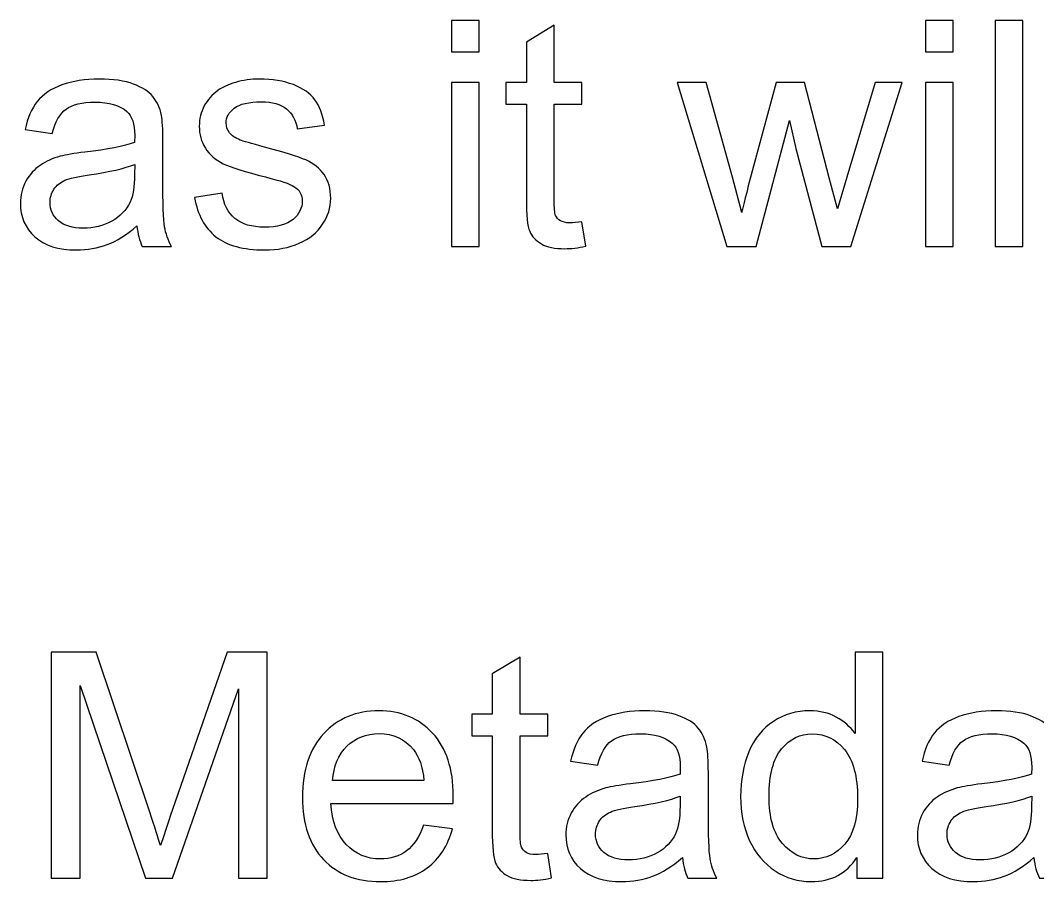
# Model space of a CAD drawing. Header units: centimetres. Extents: x -30.6 to 14.2, y -21.2 to 7.4.
# Drawn here: x -24.631 to -23.439, y -0.576 to 0.434 of the extents above; entities that cross this region are included whole.
import ezdxf

# ---------------------------------------------------------------- set-up
doc = ezdxf.new("R2010")
doc.units = ezdxf.units.CM
doc.header["$MEASUREMENT"] = 0
doc.layers.add('Layer 1', color=7, linetype='Continuous')

msp = doc.modelspace()

# ---------------------------------------------------------------- linework, layer by layer
at = {"layer": 'Layer 1'}
for points, knots in [([(-24.12593, 0.39735), (-24.12593, 0.39735), (-24.12593, 0.43439), (-24.12593, 0.43439), (-24.12593, 0.43439), (-24.12593, 0.43439), (-24.09334, 0.43439), (-24.09334, 0.43439), (-24.09334, 0.43439), (-24.09334, 0.43439), (-24.09334, 0.39735), (-24.09334, 0.39735), (-24.09334, 0.39735), (-24.09334, 0.39735), (-24.12593, 0.39735), (-24.12593, 0.39735)], [0, 0, 0, 0, 0.2, 0.2, 0.2, 0.2, 0.4, 0.4, 0.4, 0.4, 0.6, 0.6, 0.6, 0.6, 1, 1, 1, 1]), ([(-23.5703, 0.39735), (-23.5703, 0.39735), (-23.5703, 0.43439), (-23.5703, 0.43439), (-23.5703, 0.43439), (-23.5703, 0.43439), (-23.53771, 0.43439), (-23.53771, 0.43439), (-23.53771, 0.43439), (-23.53771, 0.43439), (-23.53771, 0.39735), (-23.53771, 0.39735), (-23.53771, 0.39735), (-23.53771, 0.39735), (-23.5703, 0.39735), (-23.5703, 0.39735)], [0, 0, 0, 0, 0.2, 0.2, 0.2, 0.2, 0.4, 0.4, 0.4, 0.4, 0.6, 0.6, 0.6, 0.6, 1, 1, 1, 1]), ([(-23.48875, 0.16917), (-23.48875, 0.16917), (-23.48875, 0.43439), (-23.48875, 0.43439), (-23.48875, 0.43439), (-23.48875, 0.43439), (-23.45616, 0.43439), (-23.45616, 0.43439), (-23.45616, 0.43439), (-23.45616, 0.43439), (-23.45616, 0.16917), (-23.45616, 0.16917), (-23.45616, 0.16917), (-23.45616, 0.16917), (-23.48875, 0.16917), (-23.48875, 0.16917)], [0, 0, 0, 0, 0.2, 0.2, 0.2, 0.2, 0.4, 0.4, 0.4, 0.4, 0.6, 0.6, 0.6, 0.6, 1, 1, 1, 1]), ([(-23.97289, 0.19825), (-23.97289, 0.19825), (-23.96845, 0.16948), (-23.96845, 0.16948), (-23.96845, 0.16948), (-23.97758, 0.16756), (-23.9858, 0.16658), (-23.99296, 0.16658), (-23.99296, 0.16658), (-24.00475, 0.16658), (-24.01389, 0.16843), (-24.02043, 0.1722), (-24.02043, 0.1722), (-24.02691, 0.17596), (-24.03148, 0.18084), (-24.03413, 0.18695), (-24.03413, 0.18695), (-24.03679, 0.19306), (-24.03809, 0.2059), (-24.03809, 0.22547), (-24.03809, 0.22547), (-24.03809, 0.22547), (-24.03809, 0.33623), (-24.03809, 0.33623), (-24.03809, 0.33623), (-24.03809, 0.33623), (-24.06216, 0.33623), (-24.06216, 0.33623), (-24.06216, 0.33623), (-24.06216, 0.33623), (-24.06216, 0.36142), (-24.06216, 0.36142), (-24.06216, 0.36142), (-24.06216, 0.36142), (-24.03809, 0.36142), (-24.03809, 0.36142), (-24.03809, 0.36142), (-24.03809, 0.36142), (-24.03809, 0.40896), (-24.03809, 0.40896), (-24.03809, 0.40896), (-24.03809, 0.40896), (-24.00549, 0.42853), (-24.00549, 0.42853), (-24.00549, 0.42853), (-24.00549, 0.42853), (-24.00549, 0.36142), (-24.00549, 0.36142), (-24.00549, 0.36142), (-24.00549, 0.36142), (-23.97289, 0.36142), (-23.97289, 0.36142), (-23.97289, 0.36142), (-23.97289, 0.36142), (-23.97289, 0.33623), (-23.97289, 0.33623), (-23.97289, 0.33623), (-23.97289, 0.33623), (-24.00549, 0.33623), (-24.00549, 0.33623), (-24.00549, 0.33623), (-24.00549, 0.33623), (-24.00549, 0.22362), (-24.00549, 0.22362), (-24.00549, 0.22362), (-24.00549, 0.2143), (-24.00493, 0.20831), (-24.00376, 0.20566), (-24.00376, 0.20566), (-24.00265, 0.203), (-24.0008, 0.2009), (-23.9982, 0.1993), (-23.9982, 0.1993), (-23.99561, 0.19775), (-23.99191, 0.19695), (-23.98709, 0.19695), (-23.98709, 0.19695), (-23.98351, 0.19695), (-23.97876, 0.19738), (-23.97289, 0.19825)], [0, 0, 0, 0, 0.047619, 0.047619, 0.047619, 0.047619, 0.0952381, 0.0952381, 0.0952381, 0.0952381, 0.1428571, 0.1428571, 0.1428571, 0.1428571, 0.1904762, 0.1904762, 0.1904762, 0.1904762, 0.2380952, 0.2380952, 0.2380952, 0.2380952, 0.2857143, 0.2857143, 0.2857143, 0.2857143, 0.3333333, 0.3333333, 0.3333333, 0.3333333, 0.3809524, 0.3809524, 0.3809524, 0.3809524, 0.4285714, 0.4285714, 0.4285714, 0.4285714, 0.4761905, 0.4761905, 0.4761905, 0.4761905, 0.5238095, 0.5238095, 0.5238095, 0.5238095, 0.5714286, 0.5714286, 0.5714286, 0.5714286, 0.6190476, 0.6190476, 0.6190476, 0.6190476, 0.6666667, 0.6666667, 0.6666667, 0.6666667, 0.7142857, 0.7142857, 0.7142857, 0.7142857, 0.7619048, 0.7619048, 0.7619048, 0.7619048, 0.8095238, 0.8095238, 0.8095238, 0.8095238, 0.8571429, 0.8571429, 0.8571429, 0.8571429, 0.9047619, 0.9047619, 0.9047619, 0.9047619, 1, 1, 1, 1]), ([(-24.49451, 0.19325), (-24.50661, 0.18294), (-24.51828, 0.17571), (-24.52945, 0.17145), (-24.52945, 0.17145), (-24.54063, 0.16719), (-24.5526, 0.1651), (-24.56545, 0.1651), (-24.56545, 0.1651), (-24.58656, 0.1651), (-24.6028, 0.17022), (-24.61416, 0.18053), (-24.61416, 0.18053), (-24.62552, 0.19078), (-24.63119, 0.20393), (-24.63119, 0.21992), (-24.63119, 0.21992), (-24.63119, 0.2293), (-24.62903, 0.23788), (-24.62477, 0.24566), (-24.62477, 0.24566), (-24.62045, 0.25344), (-24.61483, 0.25961), (-24.60792, 0.26431), (-24.60792, 0.26431), (-24.60094, 0.269), (-24.59317, 0.27258), (-24.58446, 0.27499), (-24.58446, 0.27499), (-24.57804, 0.27665), (-24.56835, 0.27826), (-24.55544, 0.27986), (-24.55544, 0.27986), (-24.52914, 0.28295), (-24.5097, 0.28672), (-24.49729, 0.29104), (-24.49729, 0.29104), (-24.49716, 0.29548), (-24.4971, 0.29832), (-24.4971, 0.2995), (-24.4971, 0.2995), (-24.4971, 0.31271), (-24.50019, 0.32203), (-24.50636, 0.32746), (-24.50636, 0.32746), (-24.5147, 0.33481), (-24.52711, 0.33845), (-24.54353, 0.33845), (-24.54353, 0.33845), (-24.5589, 0.33845), (-24.57026, 0.33574), (-24.57755, 0.33036), (-24.57755, 0.33036), (-24.58489, 0.32499), (-24.59026, 0.31549), (-24.59378, 0.30178), (-24.59378, 0.30178), (-24.59378, 0.30178), (-24.62564, 0.30623), (-24.62564, 0.30623), (-24.62564, 0.30623), (-24.62274, 0.31987), (-24.61798, 0.33092), (-24.61132, 0.33932), (-24.61132, 0.33932), (-24.60465, 0.34771), (-24.59502, 0.35413), (-24.58242, 0.3587), (-24.58242, 0.3587), (-24.56989, 0.36321), (-24.55526, 0.36549), (-24.53871, 0.36549), (-24.53871, 0.36549), (-24.52229, 0.36549), (-24.50889, 0.36358), (-24.49858, 0.35969), (-24.49858, 0.35969), (-24.48834, 0.3558), (-24.48074, 0.35098), (-24.47593, 0.34512), (-24.47593, 0.34512), (-24.47111, 0.33925), (-24.46772, 0.33185), (-24.46574, 0.32289), (-24.46574, 0.32289), (-24.46469, 0.31734), (-24.46414, 0.30734), (-24.46414, 0.29295), (-24.46414, 0.29295), (-24.46414, 0.29295), (-24.46414, 0.24974), (-24.46414, 0.24974), (-24.46414, 0.24974), (-24.46414, 0.21955), (-24.46346, 0.20047), (-24.4621, 0.19238), (-24.4621, 0.19238), (-24.4608, 0.1843), (-24.45809, 0.17658), (-24.45413, 0.16917), (-24.45413, 0.16917), (-24.45413, 0.16917), (-24.48821, 0.16917), (-24.48821, 0.16917), (-24.48821, 0.16917), (-24.49148, 0.17602), (-24.49358, 0.18405), (-24.49451, 0.19325)], [0, 0, 0, 0, 0.0357143, 0.0357143, 0.0357143, 0.0357143, 0.0714286, 0.0714286, 0.0714286, 0.0714286, 0.1071429, 0.1071429, 0.1071429, 0.1071429, 0.1428571, 0.1428571, 0.1428571, 0.1428571, 0.1785714, 0.1785714, 0.1785714, 0.1785714, 0.2142857, 0.2142857, 0.2142857, 0.2142857, 0.25, 0.25, 0.25, 0.25, 0.2857143, 0.2857143, 0.2857143, 0.2857143, 0.3214286, 0.3214286, 0.3214286, 0.3214286, 0.3571429, 0.3571429, 0.3571429, 0.3571429, 0.3928571, 0.3928571, 0.3928571, 0.3928571, 0.4285714, 0.4285714, 0.4285714, 0.4285714, 0.4642857, 0.4642857, 0.4642857, 0.4642857, 0.5, 0.5, 0.5, 0.5, 0.5357143, 0.5357143, 0.5357143, 0.5357143, 0.5714286, 0.5714286, 0.5714286, 0.5714286, 0.6071429, 0.6071429, 0.6071429, 0.6071429, 0.6428571, 0.6428571, 0.6428571, 0.6428571, 0.6785714, 0.6785714, 0.6785714, 0.6785714, 0.7142857, 0.7142857, 0.7142857, 0.7142857, 0.75, 0.75, 0.75, 0.75, 0.7857143, 0.7857143, 0.7857143, 0.7857143, 0.8214286, 0.8214286, 0.8214286, 0.8214286, 0.8571429, 0.8571429, 0.8571429, 0.8571429, 0.8928571, 0.8928571, 0.8928571, 0.8928571, 0.9285714, 0.9285714, 0.9285714, 0.9285714, 1, 1, 1, 1]), ([(-24.42703, 0.22659), (-24.42703, 0.22659), (-24.3948, 0.23177), (-24.3948, 0.23177), (-24.3948, 0.23177), (-24.39301, 0.21887), (-24.38795, 0.20899), (-24.37967, 0.20208), (-24.37967, 0.20208), (-24.3714, 0.19522), (-24.3598, 0.19177), (-24.34498, 0.19177), (-24.34498, 0.19177), (-24.32998, 0.19177), (-24.31886, 0.19479), (-24.31158, 0.2009), (-24.31158, 0.2009), (-24.30436, 0.20695), (-24.30071, 0.21411), (-24.30071, 0.22233), (-24.30071, 0.22233), (-24.30071, 0.22967), (-24.30399, 0.23548), (-24.31047, 0.23967), (-24.31047, 0.23967), (-24.31504, 0.24257), (-24.32615, 0.24622), (-24.34381, 0.25072), (-24.34381, 0.25072), (-24.36764, 0.25671), (-24.38412, 0.2619), (-24.39338, 0.26628), (-24.39338, 0.26628), (-24.40258, 0.27073), (-24.40956, 0.27678), (-24.41431, 0.28456), (-24.41431, 0.28456), (-24.41906, 0.29227), (-24.42147, 0.30085), (-24.42147, 0.31024), (-24.42147, 0.31024), (-24.42147, 0.31882), (-24.4195, 0.32672), (-24.41561, 0.33401), (-24.41561, 0.33401), (-24.41165, 0.34129), (-24.40635, 0.34734), (-24.39962, 0.35216), (-24.39962, 0.35216), (-24.39455, 0.35586), (-24.38764, 0.35901), (-24.37893, 0.3616), (-24.37893, 0.3616), (-24.37017, 0.3642), (-24.36085, 0.36549), (-24.35084, 0.36549), (-24.35084, 0.36549), (-24.33578, 0.36549), (-24.32257, 0.36333), (-24.31121, 0.35895), (-24.31121, 0.35895), (-24.29979, 0.35463), (-24.29139, 0.3487), (-24.28596, 0.34129), (-24.28596, 0.34129), (-24.28059, 0.33382), (-24.27682, 0.32388), (-24.27478, 0.31141), (-24.27478, 0.31141), (-24.27478, 0.31141), (-24.30664, 0.30697), (-24.30664, 0.30697), (-24.30664, 0.30697), (-24.30806, 0.31697), (-24.31226, 0.32481), (-24.31917, 0.33043), (-24.31917, 0.33043), (-24.32609, 0.33604), (-24.33584, 0.33882), (-24.3485, 0.33882), (-24.3485, 0.33882), (-24.36338, 0.33882), (-24.37406, 0.33635), (-24.38042, 0.33141), (-24.38042, 0.33141), (-24.38677, 0.32648), (-24.38998, 0.32067), (-24.38998, 0.31407), (-24.38998, 0.31407), (-24.38998, 0.30987), (-24.38869, 0.30604), (-24.38603, 0.30264), (-24.38603, 0.30264), (-24.38338, 0.29919), (-24.37924, 0.29629), (-24.37356, 0.294), (-24.37356, 0.294), (-24.37029, 0.29277), (-24.36078, 0.28999), (-24.34486, 0.28567), (-24.34486, 0.28567), (-24.32189, 0.27956), (-24.30584, 0.27449), (-24.2967, 0.2706), (-24.2967, 0.2706), (-24.28756, 0.26671), (-24.2804, 0.26097), (-24.27522, 0.25356), (-24.27522, 0.25356), (-24.26997, 0.24609), (-24.26738, 0.23683), (-24.26738, 0.22572), (-24.26738, 0.22572), (-24.26738, 0.21492), (-24.27052, 0.20473), (-24.27688, 0.19516), (-24.27688, 0.19516), (-24.28324, 0.18559), (-24.29238, 0.17818), (-24.30429, 0.17294), (-24.30429, 0.17294), (-24.31627, 0.16769), (-24.32979, 0.1651), (-24.34486, 0.1651), (-24.34486, 0.1651), (-24.3698, 0.1651), (-24.38887, 0.17028), (-24.40196, 0.18059), (-24.40196, 0.18059), (-24.41505, 0.19096), (-24.42338, 0.20627), (-24.42703, 0.22659)], [0, 0, 0, 0, 0.0294118, 0.0294118, 0.0294118, 0.0294118, 0.0588235, 0.0588235, 0.0588235, 0.0588235, 0.0882353, 0.0882353, 0.0882353, 0.0882353, 0.1176471, 0.1176471, 0.1176471, 0.1176471, 0.1470588, 0.1470588, 0.1470588, 0.1470588, 0.1764706, 0.1764706, 0.1764706, 0.1764706, 0.2058824, 0.2058824, 0.2058824, 0.2058824, 0.2352941, 0.2352941, 0.2352941, 0.2352941, 0.2647059, 0.2647059, 0.2647059, 0.2647059, 0.2941176, 0.2941176, 0.2941176, 0.2941176, 0.3235294, 0.3235294, 0.3235294, 0.3235294, 0.3529412, 0.3529412, 0.3529412, 0.3529412, 0.3823529, 0.3823529, 0.3823529, 0.3823529, 0.4117647, 0.4117647, 0.4117647, 0.4117647, 0.4411765, 0.4411765, 0.4411765, 0.4411765, 0.4705882, 0.4705882, 0.4705882, 0.4705882, 0.5, 0.5, 0.5, 0.5, 0.5294118, 0.5294118, 0.5294118, 0.5294118, 0.5588235, 0.5588235, 0.5588235, 0.5588235, 0.5882353, 0.5882353, 0.5882353, 0.5882353, 0.6176471, 0.6176471, 0.6176471, 0.6176471, 0.6470588, 0.6470588, 0.6470588, 0.6470588, 0.6764706, 0.6764706, 0.6764706, 0.6764706, 0.7058824, 0.7058824, 0.7058824, 0.7058824, 0.7352941, 0.7352941, 0.7352941, 0.7352941, 0.7647059, 0.7647059, 0.7647059, 0.7647059, 0.7941176, 0.7941176, 0.7941176, 0.7941176, 0.8235294, 0.8235294, 0.8235294, 0.8235294, 0.8529412, 0.8529412, 0.8529412, 0.8529412, 0.8823529, 0.8823529, 0.8823529, 0.8823529, 0.9117647, 0.9117647, 0.9117647, 0.9117647, 0.9411765, 0.9411765, 0.9411765, 0.9411765, 1, 1, 1, 1]), ([(-24.12593, 0.16917), (-24.12593, 0.16917), (-24.12593, 0.36142), (-24.12593, 0.36142), (-24.12593, 0.36142), (-24.12593, 0.36142), (-24.09334, 0.36142), (-24.09334, 0.36142), (-24.09334, 0.36142), (-24.09334, 0.36142), (-24.09334, 0.16917), (-24.09334, 0.16917), (-24.09334, 0.16917), (-24.09334, 0.16917), (-24.12593, 0.16917), (-24.12593, 0.16917)], [0, 0, 0, 0, 0.2, 0.2, 0.2, 0.2, 0.4, 0.4, 0.4, 0.4, 0.6, 0.6, 0.6, 0.6, 1, 1, 1, 1]), ([(-23.80323, 0.16917), (-23.80323, 0.16917), (-23.86132, 0.36142), (-23.86132, 0.36142), (-23.86132, 0.36142), (-23.86132, 0.36142), (-23.82725, 0.36142), (-23.82725, 0.36142), (-23.82725, 0.36142), (-23.82725, 0.36142), (-23.79656, 0.25048), (-23.79656, 0.25048), (-23.79656, 0.25048), (-23.79656, 0.25048), (-23.7857, 0.20918), (-23.7857, 0.20918), (-23.7857, 0.20918), (-23.78526, 0.21121), (-23.78193, 0.22442), (-23.77576, 0.24881), (-23.77576, 0.24881), (-23.77576, 0.24881), (-23.74532, 0.36142), (-23.74532, 0.36142), (-23.74532, 0.36142), (-23.74532, 0.36142), (-23.71192, 0.36142), (-23.71192, 0.36142), (-23.71192, 0.36142), (-23.71192, 0.36142), (-23.68297, 0.2498), (-23.68297, 0.2498), (-23.68297, 0.2498), (-23.68297, 0.2498), (-23.67352, 0.21319), (-23.67352, 0.21319), (-23.67352, 0.21319), (-23.67352, 0.21319), (-23.66247, 0.25029), (-23.66247, 0.25029), (-23.66247, 0.25029), (-23.66247, 0.25029), (-23.62926, 0.36142), (-23.62926, 0.36142), (-23.62926, 0.36142), (-23.62926, 0.36142), (-23.59758, 0.36142), (-23.59758, 0.36142), (-23.59758, 0.36142), (-23.59758, 0.36142), (-23.6579, 0.16917), (-23.6579, 0.16917), (-23.6579, 0.16917), (-23.6579, 0.16917), (-23.69161, 0.16917), (-23.69161, 0.16917), (-23.69161, 0.16917), (-23.69161, 0.16917), (-23.72211, 0.28419), (-23.72211, 0.28419), (-23.72211, 0.28419), (-23.72211, 0.28419), (-23.72982, 0.31709), (-23.72982, 0.31709), (-23.72982, 0.31709), (-23.72982, 0.31709), (-23.76872, 0.16917), (-23.76872, 0.16917), (-23.76872, 0.16917), (-23.76872, 0.16917), (-23.80323, 0.16917), (-23.80323, 0.16917)], [0, 0, 0, 0, 0.0526316, 0.0526316, 0.0526316, 0.0526316, 0.1052632, 0.1052632, 0.1052632, 0.1052632, 0.1578947, 0.1578947, 0.1578947, 0.1578947, 0.2105263, 0.2105263, 0.2105263, 0.2105263, 0.2631579, 0.2631579, 0.2631579, 0.2631579, 0.3157895, 0.3157895, 0.3157895, 0.3157895, 0.3684211, 0.3684211, 0.3684211, 0.3684211, 0.4210526, 0.4210526, 0.4210526, 0.4210526, 0.4736842, 0.4736842, 0.4736842, 0.4736842, 0.5263158, 0.5263158, 0.5263158, 0.5263158, 0.5789474, 0.5789474, 0.5789474, 0.5789474, 0.6315789, 0.6315789, 0.6315789, 0.6315789, 0.6842105, 0.6842105, 0.6842105, 0.6842105, 0.7368421, 0.7368421, 0.7368421, 0.7368421, 0.7894737, 0.7894737, 0.7894737, 0.7894737, 0.8421053, 0.8421053, 0.8421053, 0.8421053, 0.8947368, 0.8947368, 0.8947368, 0.8947368, 1, 1, 1, 1]), ([(-23.5703, 0.16917), (-23.5703, 0.16917), (-23.5703, 0.36142), (-23.5703, 0.36142), (-23.5703, 0.36142), (-23.5703, 0.36142), (-23.53771, 0.36142), (-23.53771, 0.36142), (-23.53771, 0.36142), (-23.53771, 0.36142), (-23.53771, 0.16917), (-23.53771, 0.16917), (-23.53771, 0.16917), (-23.53771, 0.16917), (-23.5703, 0.16917), (-23.5703, 0.16917)], [0, 0, 0, 0, 0.2, 0.2, 0.2, 0.2, 0.4, 0.4, 0.4, 0.4, 0.6, 0.6, 0.6, 0.6, 1, 1, 1, 1]), ([(-24.4971, 0.26548), (-24.50896, 0.26066), (-24.52674, 0.25659), (-24.55044, 0.25326), (-24.55044, 0.25326), (-24.5639, 0.25134), (-24.57341, 0.24918), (-24.57897, 0.24677), (-24.57897, 0.24677), (-24.58452, 0.24437), (-24.58878, 0.24085), (-24.59181, 0.23628), (-24.59181, 0.23628), (-24.59483, 0.23165), (-24.59638, 0.22652), (-24.59638, 0.22084), (-24.59638, 0.22084), (-24.59638, 0.21226), (-24.5931, 0.20504), (-24.5865, 0.1993), (-24.5865, 0.1993), (-24.57989, 0.19356), (-24.57026, 0.19065), (-24.5576, 0.19065), (-24.5576, 0.19065), (-24.54507, 0.19065), (-24.5339, 0.19337), (-24.52408, 0.19887), (-24.52408, 0.19887), (-24.51433, 0.2043), (-24.5071, 0.21177), (-24.50254, 0.22121), (-24.50254, 0.22121), (-24.49902, 0.22856), (-24.49729, 0.23936), (-24.49729, 0.25363), (-24.49729, 0.25363), (-24.49729, 0.25363), (-24.4971, 0.26548), (-24.4971, 0.26548)], [0, 0, 0, 0, 0.0909091, 0.0909091, 0.0909091, 0.0909091, 0.1818182, 0.1818182, 0.1818182, 0.1818182, 0.2727273, 0.2727273, 0.2727273, 0.2727273, 0.3636364, 0.3636364, 0.3636364, 0.3636364, 0.4545455, 0.4545455, 0.4545455, 0.4545455, 0.5454545, 0.5454545, 0.5454545, 0.5454545, 0.6363636, 0.6363636, 0.6363636, 0.6363636, 0.7272727, 0.7272727, 0.7272727, 0.7272727, 0.8181818, 0.8181818, 0.8181818, 0.8181818, 1, 1, 1, 1]), ([(-24.59489, -0.57167), (-24.59489, -0.57167), (-24.59489, -0.30645), (-24.59489, -0.30645), (-24.59489, -0.30645), (-24.59489, -0.30645), (-24.54229, -0.30645), (-24.54229, -0.30645), (-24.54229, -0.30645), (-24.54229, -0.30645), (-24.47956, -0.49419), (-24.47956, -0.49419), (-24.47956, -0.49419), (-24.47376, -0.51166), (-24.46956, -0.52475), (-24.46691, -0.53346), (-24.46691, -0.53346), (-24.46388, -0.52382), (-24.45913, -0.50962), (-24.45271, -0.49092), (-24.45271, -0.49092), (-24.45271, -0.49092), (-24.38887, -0.30645), (-24.38887, -0.30645), (-24.38887, -0.30645), (-24.38887, -0.30645), (-24.34189, -0.30645), (-24.34189, -0.30645), (-24.34189, -0.30645), (-24.34189, -0.30645), (-24.34189, -0.57167), (-24.34189, -0.57167), (-24.34189, -0.57167), (-24.34189, -0.57167), (-24.3756, -0.57167), (-24.3756, -0.57167), (-24.3756, -0.57167), (-24.3756, -0.57167), (-24.3756, -0.34979), (-24.3756, -0.34979), (-24.3756, -0.34979), (-24.3756, -0.34979), (-24.45302, -0.57167), (-24.45302, -0.57167), (-24.45302, -0.57167), (-24.45302, -0.57167), (-24.48463, -0.57167), (-24.48463, -0.57167), (-24.48463, -0.57167), (-24.48463, -0.57167), (-24.56118, -0.34571), (-24.56118, -0.34571), (-24.56118, -0.34571), (-24.56118, -0.34571), (-24.56118, -0.57167), (-24.56118, -0.57167), (-24.56118, -0.57167), (-24.56118, -0.57167), (-24.59489, -0.57167), (-24.59489, -0.57167)], [0, 0, 0, 0, 0.0625, 0.0625, 0.0625, 0.0625, 0.125, 0.125, 0.125, 0.125, 0.1875, 0.1875, 0.1875, 0.1875, 0.25, 0.25, 0.25, 0.25, 0.3125, 0.3125, 0.3125, 0.3125, 0.375, 0.375, 0.375, 0.375, 0.4375, 0.4375, 0.4375, 0.4375, 0.5, 0.5, 0.5, 0.5, 0.5625, 0.5625, 0.5625, 0.5625, 0.625, 0.625, 0.625, 0.625, 0.6875, 0.6875, 0.6875, 0.6875, 0.75, 0.75, 0.75, 0.75, 0.8125, 0.8125, 0.8125, 0.8125, 0.875, 0.875, 0.875, 0.875, 1, 1, 1, 1]), ([(-23.65061, -0.57167), (-23.65061, -0.57167), (-23.65061, -0.54728), (-23.65061, -0.54728), (-23.65061, -0.54728), (-23.66277, -0.56624), (-23.68068, -0.57574), (-23.70432, -0.57574), (-23.70432, -0.57574), (-23.71963, -0.57574), (-23.73371, -0.57155), (-23.74649, -0.56309), (-23.74649, -0.56309), (-23.75933, -0.55469), (-23.76927, -0.5429), (-23.77637, -0.52784), (-23.77637, -0.52784), (-23.78341, -0.51271), (-23.78693, -0.49536), (-23.78693, -0.47573), (-23.78693, -0.47573), (-23.78693, -0.45659), (-23.78372, -0.43924), (-23.77736, -0.42363), (-23.77736, -0.42363), (-23.77094, -0.40807), (-23.76137, -0.39609), (-23.74859, -0.38782), (-23.74859, -0.38782), (-23.73587, -0.37948), (-23.72155, -0.37535), (-23.7058, -0.37535), (-23.7058, -0.37535), (-23.6942, -0.37535), (-23.68389, -0.37782), (-23.67487, -0.38269), (-23.67487, -0.38269), (-23.66586, -0.38757), (-23.65851, -0.39399), (-23.65283, -0.40183), (-23.65283, -0.40183), (-23.65283, -0.40183), (-23.65283, -0.30645), (-23.65283, -0.30645), (-23.65283, -0.30645), (-23.65283, -0.30645), (-23.62024, -0.30645), (-23.62024, -0.30645), (-23.62024, -0.30645), (-23.62024, -0.30645), (-23.62024, -0.57167), (-23.62024, -0.57167), (-23.62024, -0.57167), (-23.62024, -0.57167), (-23.65061, -0.57167), (-23.65061, -0.57167)], [0, 0, 0, 0, 0.0666667, 0.0666667, 0.0666667, 0.0666667, 0.1333333, 0.1333333, 0.1333333, 0.1333333, 0.2, 0.2, 0.2, 0.2, 0.2666667, 0.2666667, 0.2666667, 0.2666667, 0.3333333, 0.3333333, 0.3333333, 0.3333333, 0.4, 0.4, 0.4, 0.4, 0.4666667, 0.4666667, 0.4666667, 0.4666667, 0.5333333, 0.5333333, 0.5333333, 0.5333333, 0.6, 0.6, 0.6, 0.6, 0.6666667, 0.6666667, 0.6666667, 0.6666667, 0.7333333, 0.7333333, 0.7333333, 0.7333333, 0.8, 0.8, 0.8, 0.8, 0.8666667, 0.8666667, 0.8666667, 0.8666667, 1, 1, 1, 1]), ([(-24.01289, -0.54259), (-24.01289, -0.54259), (-24.00845, -0.57136), (-24.00845, -0.57136), (-24.00845, -0.57136), (-24.01758, -0.57328), (-24.0258, -0.57426), (-24.03296, -0.57426), (-24.03296, -0.57426), (-24.04475, -0.57426), (-24.05389, -0.57241), (-24.06043, -0.56864), (-24.06043, -0.56864), (-24.06691, -0.56488), (-24.07148, -0.56), (-24.07413, -0.55389), (-24.07413, -0.55389), (-24.07679, -0.54778), (-24.07809, -0.53494), (-24.07809, -0.51537), (-24.07809, -0.51537), (-24.07809, -0.51537), (-24.07809, -0.40461), (-24.07809, -0.40461), (-24.07809, -0.40461), (-24.07809, -0.40461), (-24.10216, -0.40461), (-24.10216, -0.40461), (-24.10216, -0.40461), (-24.10216, -0.40461), (-24.10216, -0.37942), (-24.10216, -0.37942), (-24.10216, -0.37942), (-24.10216, -0.37942), (-24.07809, -0.37942), (-24.07809, -0.37942), (-24.07809, -0.37942), (-24.07809, -0.37942), (-24.07809, -0.33188), (-24.07809, -0.33188), (-24.07809, -0.33188), (-24.07809, -0.33188), (-24.04549, -0.31231), (-24.04549, -0.31231), (-24.04549, -0.31231), (-24.04549, -0.31231), (-24.04549, -0.37942), (-24.04549, -0.37942), (-24.04549, -0.37942), (-24.04549, -0.37942), (-24.01289, -0.37942), (-24.01289, -0.37942), (-24.01289, -0.37942), (-24.01289, -0.37942), (-24.01289, -0.40461), (-24.01289, -0.40461), (-24.01289, -0.40461), (-24.01289, -0.40461), (-24.04549, -0.40461), (-24.04549, -0.40461), (-24.04549, -0.40461), (-24.04549, -0.40461), (-24.04549, -0.51722), (-24.04549, -0.51722), (-24.04549, -0.51722), (-24.04549, -0.52654), (-24.04493, -0.53253), (-24.04376, -0.53518), (-24.04376, -0.53518), (-24.04265, -0.53784), (-24.0408, -0.53994), (-24.0382, -0.54154), (-24.0382, -0.54154), (-24.03561, -0.54309), (-24.03191, -0.54389), (-24.02709, -0.54389), (-24.02709, -0.54389), (-24.02351, -0.54389), (-24.01876, -0.54346), (-24.01289, -0.54259)], [0, 0, 0, 0, 0.047619, 0.047619, 0.047619, 0.047619, 0.0952381, 0.0952381, 0.0952381, 0.0952381, 0.1428571, 0.1428571, 0.1428571, 0.1428571, 0.1904762, 0.1904762, 0.1904762, 0.1904762, 0.2380952, 0.2380952, 0.2380952, 0.2380952, 0.2857143, 0.2857143, 0.2857143, 0.2857143, 0.3333333, 0.3333333, 0.3333333, 0.3333333, 0.3809524, 0.3809524, 0.3809524, 0.3809524, 0.4285714, 0.4285714, 0.4285714, 0.4285714, 0.4761905, 0.4761905, 0.4761905, 0.4761905, 0.5238095, 0.5238095, 0.5238095, 0.5238095, 0.5714286, 0.5714286, 0.5714286, 0.5714286, 0.6190476, 0.6190476, 0.6190476, 0.6190476, 0.6666667, 0.6666667, 0.6666667, 0.6666667, 0.7142857, 0.7142857, 0.7142857, 0.7142857, 0.7619048, 0.7619048, 0.7619048, 0.7619048, 0.8095238, 0.8095238, 0.8095238, 0.8095238, 0.8571429, 0.8571429, 0.8571429, 0.8571429, 0.9047619, 0.9047619, 0.9047619, 0.9047619, 1, 1, 1, 1]), ([(-24.15853, -0.50944), (-24.15853, -0.50944), (-24.12483, -0.51388), (-24.12483, -0.51388), (-24.12483, -0.51388), (-24.13007, -0.53346), (-24.13989, -0.5487), (-24.15421, -0.55951), (-24.15421, -0.55951), (-24.16853, -0.57031), (-24.18681, -0.57574), (-24.2091, -0.57574), (-24.2091, -0.57574), (-24.23712, -0.57574), (-24.25935, -0.5671), (-24.27577, -0.54982), (-24.27577, -0.54982), (-24.29219, -0.53259), (-24.3004, -0.50833), (-24.3004, -0.47715), (-24.3004, -0.47715), (-24.3004, -0.44492), (-24.29213, -0.41986), (-24.27552, -0.40208), (-24.27552, -0.40208), (-24.25892, -0.38424), (-24.23737, -0.37535), (-24.21089, -0.37535), (-24.21089, -0.37535), (-24.18527, -0.37535), (-24.16434, -0.38405), (-24.1481, -0.40152), (-24.1481, -0.40152), (-24.13186, -0.419), (-24.12371, -0.44357), (-24.12371, -0.47524), (-24.12371, -0.47524), (-24.12371, -0.47715), (-24.12378, -0.48005), (-24.1239, -0.48388), (-24.1239, -0.48388), (-24.1239, -0.48388), (-24.26707, -0.48388), (-24.26707, -0.48388), (-24.26707, -0.48388), (-24.26583, -0.50493), (-24.25991, -0.52111), (-24.24916, -0.53228), (-24.24916, -0.53228), (-24.23848, -0.54346), (-24.22509, -0.54907), (-24.2091, -0.54907), (-24.2091, -0.54907), (-24.19718, -0.54907), (-24.18699, -0.54593), (-24.1786, -0.53963), (-24.1786, -0.53963), (-24.17014, -0.53333), (-24.16347, -0.52327), (-24.15853, -0.50944)], [0, 0, 0, 0, 0.0625, 0.0625, 0.0625, 0.0625, 0.125, 0.125, 0.125, 0.125, 0.1875, 0.1875, 0.1875, 0.1875, 0.25, 0.25, 0.25, 0.25, 0.3125, 0.3125, 0.3125, 0.3125, 0.375, 0.375, 0.375, 0.375, 0.4375, 0.4375, 0.4375, 0.4375, 0.5, 0.5, 0.5, 0.5, 0.5625, 0.5625, 0.5625, 0.5625, 0.625, 0.625, 0.625, 0.625, 0.6875, 0.6875, 0.6875, 0.6875, 0.75, 0.75, 0.75, 0.75, 0.8125, 0.8125, 0.8125, 0.8125, 0.875, 0.875, 0.875, 0.875, 1, 1, 1, 1]), ([(-23.85515, -0.54759), (-23.86725, -0.5579), (-23.87892, -0.56513), (-23.89009, -0.56939), (-23.89009, -0.56939), (-23.90127, -0.57365), (-23.91324, -0.57574), (-23.92609, -0.57574), (-23.92609, -0.57574), (-23.9472, -0.57574), (-23.96344, -0.57062), (-23.9748, -0.56031), (-23.9748, -0.56031), (-23.98616, -0.55006), (-23.99183, -0.53691), (-23.99183, -0.52092), (-23.99183, -0.52092), (-23.99183, -0.51154), (-23.98967, -0.50296), (-23.98541, -0.49518), (-23.98541, -0.49518), (-23.98109, -0.4874), (-23.97547, -0.48123), (-23.96856, -0.47653), (-23.96856, -0.47653), (-23.96158, -0.47184), (-23.95381, -0.46826), (-23.9451, -0.46585), (-23.9451, -0.46585), (-23.93868, -0.46419), (-23.92899, -0.46258), (-23.91608, -0.46098), (-23.91608, -0.46098), (-23.88978, -0.45789), (-23.87034, -0.45412), (-23.85793, -0.4498), (-23.85793, -0.4498), (-23.8578, -0.44536), (-23.85774, -0.44252), (-23.85774, -0.44134), (-23.85774, -0.44134), (-23.85774, -0.42813), (-23.86083, -0.41881), (-23.867, -0.41338), (-23.867, -0.41338), (-23.87534, -0.40603), (-23.88775, -0.40239), (-23.90417, -0.40239), (-23.90417, -0.40239), (-23.91954, -0.40239), (-23.9309, -0.4051), (-23.93819, -0.41048), (-23.93819, -0.41048), (-23.94553, -0.41585), (-23.9509, -0.42535), (-23.95442, -0.43906), (-23.95442, -0.43906), (-23.95442, -0.43906), (-23.98628, -0.43461), (-23.98628, -0.43461), (-23.98628, -0.43461), (-23.98338, -0.42097), (-23.97862, -0.40992), (-23.97196, -0.40152), (-23.97196, -0.40152), (-23.96529, -0.39313), (-23.95566, -0.38671), (-23.94306, -0.38214), (-23.94306, -0.38214), (-23.93053, -0.37763), (-23.9159, -0.37535), (-23.89935, -0.37535), (-23.89935, -0.37535), (-23.88293, -0.37535), (-23.86953, -0.37726), (-23.85922, -0.38115), (-23.85922, -0.38115), (-23.84898, -0.38504), (-23.84138, -0.38986), (-23.83657, -0.39572), (-23.83657, -0.39572), (-23.83175, -0.40159), (-23.82836, -0.40899), (-23.82638, -0.41795), (-23.82638, -0.41795), (-23.82533, -0.4235), (-23.82478, -0.4335), (-23.82478, -0.44789), (-23.82478, -0.44789), (-23.82478, -0.44789), (-23.82478, -0.4911), (-23.82478, -0.4911), (-23.82478, -0.4911), (-23.82478, -0.52129), (-23.8241, -0.54037), (-23.82274, -0.54846), (-23.82274, -0.54846), (-23.82144, -0.55654), (-23.81873, -0.56426), (-23.81477, -0.57167), (-23.81477, -0.57167), (-23.81477, -0.57167), (-23.84885, -0.57167), (-23.84885, -0.57167), (-23.84885, -0.57167), (-23.85212, -0.56482), (-23.85422, -0.55679), (-23.85515, -0.54759)], [0, 0, 0, 0, 0.0357143, 0.0357143, 0.0357143, 0.0357143, 0.0714286, 0.0714286, 0.0714286, 0.0714286, 0.1071429, 0.1071429, 0.1071429, 0.1071429, 0.1428571, 0.1428571, 0.1428571, 0.1428571, 0.1785714, 0.1785714, 0.1785714, 0.1785714, 0.2142857, 0.2142857, 0.2142857, 0.2142857, 0.25, 0.25, 0.25, 0.25, 0.2857143, 0.2857143, 0.2857143, 0.2857143, 0.3214286, 0.3214286, 0.3214286, 0.3214286, 0.3571429, 0.3571429, 0.3571429, 0.3571429, 0.3928571, 0.3928571, 0.3928571, 0.3928571, 0.4285714, 0.4285714, 0.4285714, 0.4285714, 0.4642857, 0.4642857, 0.4642857, 0.4642857, 0.5, 0.5, 0.5, 0.5, 0.5357143, 0.5357143, 0.5357143, 0.5357143, 0.5714286, 0.5714286, 0.5714286, 0.5714286, 0.6071429, 0.6071429, 0.6071429, 0.6071429, 0.6428571, 0.6428571, 0.6428571, 0.6428571, 0.6785714, 0.6785714, 0.6785714, 0.6785714, 0.7142857, 0.7142857, 0.7142857, 0.7142857, 0.75, 0.75, 0.75, 0.75, 0.7857143, 0.7857143, 0.7857143, 0.7857143, 0.8214286, 0.8214286, 0.8214286, 0.8214286, 0.8571429, 0.8571429, 0.8571429, 0.8571429, 0.8928571, 0.8928571, 0.8928571, 0.8928571, 0.9285714, 0.9285714, 0.9285714, 0.9285714, 1, 1, 1, 1]), ([(-23.44311, -0.54759), (-23.45521, -0.5579), (-23.46688, -0.56513), (-23.47805, -0.56939), (-23.47805, -0.56939), (-23.48923, -0.57365), (-23.5012, -0.57574), (-23.51405, -0.57574), (-23.51405, -0.57574), (-23.53516, -0.57574), (-23.5514, -0.57062), (-23.56276, -0.56031), (-23.56276, -0.56031), (-23.57412, -0.55006), (-23.57979, -0.53691), (-23.57979, -0.52092), (-23.57979, -0.52092), (-23.57979, -0.51154), (-23.57763, -0.50296), (-23.57337, -0.49518), (-23.57337, -0.49518), (-23.56905, -0.4874), (-23.56343, -0.48123), (-23.55652, -0.47653), (-23.55652, -0.47653), (-23.54954, -0.47184), (-23.54177, -0.46826), (-23.53306, -0.46585), (-23.53306, -0.46585), (-23.52664, -0.46419), (-23.51695, -0.46258), (-23.50404, -0.46098), (-23.50404, -0.46098), (-23.47774, -0.45789), (-23.4583, -0.45412), (-23.44589, -0.4498), (-23.44589, -0.4498), (-23.44576, -0.44536), (-23.4457, -0.44252), (-23.4457, -0.44134), (-23.4457, -0.44134), (-23.4457, -0.42813), (-23.44879, -0.41881), (-23.45496, -0.41338), (-23.45496, -0.41338), (-23.4633, -0.40603), (-23.47571, -0.40239), (-23.49213, -0.40239), (-23.49213, -0.40239), (-23.5075, -0.40239), (-23.51886, -0.4051), (-23.52615, -0.41048), (-23.52615, -0.41048), (-23.53349, -0.41585), (-23.53886, -0.42535), (-23.54238, -0.43906), (-23.54238, -0.43906), (-23.54238, -0.43906), (-23.57424, -0.43461), (-23.57424, -0.43461), (-23.57424, -0.43461), (-23.57134, -0.42097), (-23.56658, -0.40992), (-23.55992, -0.40152), (-23.55992, -0.40152), (-23.55325, -0.39313), (-23.54362, -0.38671), (-23.53102, -0.38214), (-23.53102, -0.38214), (-23.51849, -0.37763), (-23.50386, -0.37535), (-23.48731, -0.37535), (-23.48731, -0.37535), (-23.47089, -0.37535), (-23.45749, -0.37726), (-23.44718, -0.38115), (-23.44718, -0.38115), (-23.43694, -0.38504), (-23.42934, -0.38986), (-23.42453, -0.39572), (-23.42453, -0.39572), (-23.41971, -0.40159), (-23.41632, -0.40899), (-23.41434, -0.41795), (-23.41434, -0.41795), (-23.41329, -0.4235), (-23.41274, -0.4335), (-23.41274, -0.44789), (-23.41274, -0.44789), (-23.41274, -0.44789), (-23.41274, -0.4911), (-23.41274, -0.4911), (-23.41274, -0.4911), (-23.41274, -0.52129), (-23.41206, -0.54037), (-23.4107, -0.54846), (-23.4107, -0.54846), (-23.4094, -0.55654), (-23.40669, -0.56426), (-23.40273, -0.57167), (-23.40273, -0.57167), (-23.40273, -0.57167), (-23.43681, -0.57167), (-23.43681, -0.57167), (-23.43681, -0.57167), (-23.44008, -0.56482), (-23.44218, -0.55679), (-23.44311, -0.54759)], [0, 0, 0, 0, 0.0357143, 0.0357143, 0.0357143, 0.0357143, 0.0714286, 0.0714286, 0.0714286, 0.0714286, 0.1071429, 0.1071429, 0.1071429, 0.1071429, 0.1428571, 0.1428571, 0.1428571, 0.1428571, 0.1785714, 0.1785714, 0.1785714, 0.1785714, 0.2142857, 0.2142857, 0.2142857, 0.2142857, 0.25, 0.25, 0.25, 0.25, 0.2857143, 0.2857143, 0.2857143, 0.2857143, 0.3214286, 0.3214286, 0.3214286, 0.3214286, 0.3571429, 0.3571429, 0.3571429, 0.3571429, 0.3928571, 0.3928571, 0.3928571, 0.3928571, 0.4285714, 0.4285714, 0.4285714, 0.4285714, 0.4642857, 0.4642857, 0.4642857, 0.4642857, 0.5, 0.5, 0.5, 0.5, 0.5357143, 0.5357143, 0.5357143, 0.5357143, 0.5714286, 0.5714286, 0.5714286, 0.5714286, 0.6071429, 0.6071429, 0.6071429, 0.6071429, 0.6428571, 0.6428571, 0.6428571, 0.6428571, 0.6785714, 0.6785714, 0.6785714, 0.6785714, 0.7142857, 0.7142857, 0.7142857, 0.7142857, 0.75, 0.75, 0.75, 0.75, 0.7857143, 0.7857143, 0.7857143, 0.7857143, 0.8214286, 0.8214286, 0.8214286, 0.8214286, 0.8571429, 0.8571429, 0.8571429, 0.8571429, 0.8928571, 0.8928571, 0.8928571, 0.8928571, 0.9285714, 0.9285714, 0.9285714, 0.9285714, 1, 1, 1, 1]), ([(-24.26521, -0.45721), (-24.26521, -0.45721), (-24.15816, -0.45721), (-24.15816, -0.45721), (-24.15816, -0.45721), (-24.15958, -0.44104), (-24.16372, -0.42893), (-24.17045, -0.42085), (-24.17045, -0.42085), (-24.18076, -0.40831), (-24.19422, -0.40202), (-24.2107, -0.40202), (-24.2107, -0.40202), (-24.22564, -0.40202), (-24.23817, -0.40702), (-24.24836, -0.41702), (-24.24836, -0.41702), (-24.25849, -0.42702), (-24.2641, -0.44042), (-24.26521, -0.45721)], [0, 0, 0, 0, 0.1666667, 0.1666667, 0.1666667, 0.1666667, 0.3333333, 0.3333333, 0.3333333, 0.3333333, 0.5, 0.5, 0.5, 0.5, 0.6666667, 0.6666667, 0.6666667, 0.6666667, 1, 1, 1, 1]), ([(-23.75359, -0.47579), (-23.75359, -0.50036), (-23.7484, -0.5187), (-23.73797, -0.53086), (-23.73797, -0.53086), (-23.7276, -0.54302), (-23.71531, -0.54907), (-23.70117, -0.54907), (-23.70117, -0.54907), (-23.68691, -0.54907), (-23.67481, -0.54327), (-23.66481, -0.53166), (-23.66481, -0.53166), (-23.65487, -0.52006), (-23.64987, -0.50234), (-23.64987, -0.47851), (-23.64987, -0.47851), (-23.64987, -0.45233), (-23.65493, -0.43307), (-23.66512, -0.42079), (-23.66512, -0.42079), (-23.67524, -0.4085), (-23.68778, -0.40239), (-23.70266, -0.40239), (-23.70266, -0.40239), (-23.71716, -0.40239), (-23.72926, -0.40825), (-23.73902, -0.42004), (-23.73902, -0.42004), (-23.74871, -0.43184), (-23.75359, -0.45042), (-23.75359, -0.47579)], [0, 0, 0, 0, 0.1111111, 0.1111111, 0.1111111, 0.1111111, 0.2222222, 0.2222222, 0.2222222, 0.2222222, 0.3333333, 0.3333333, 0.3333333, 0.3333333, 0.4444444, 0.4444444, 0.4444444, 0.4444444, 0.5555556, 0.5555556, 0.5555556, 0.5555556, 0.6666667, 0.6666667, 0.6666667, 0.6666667, 0.7777778, 0.7777778, 0.7777778, 0.7777778, 1, 1, 1, 1]), ([(-23.85774, -0.47536), (-23.8696, -0.48018), (-23.88738, -0.48425), (-23.91108, -0.48758), (-23.91108, -0.48758), (-23.92454, -0.4895), (-23.93405, -0.49166), (-23.93961, -0.49407), (-23.93961, -0.49407), (-23.94516, -0.49647), (-23.94942, -0.49999), (-23.95245, -0.50456), (-23.95245, -0.50456), (-23.95547, -0.50919), (-23.95702, -0.51432), (-23.95702, -0.52), (-23.95702, -0.52), (-23.95702, -0.52858), (-23.95374, -0.5358), (-23.94714, -0.54154), (-23.94714, -0.54154), (-23.94053, -0.54728), (-23.9309, -0.55019), (-23.91824, -0.55019), (-23.91824, -0.55019), (-23.90571, -0.55019), (-23.89454, -0.54747), (-23.88472, -0.54197), (-23.88472, -0.54197), (-23.87497, -0.53654), (-23.86774, -0.52907), (-23.86318, -0.51963), (-23.86318, -0.51963), (-23.85966, -0.51228), (-23.85793, -0.50148), (-23.85793, -0.48721), (-23.85793, -0.48721), (-23.85793, -0.48721), (-23.85774, -0.47536), (-23.85774, -0.47536)], [0, 0, 0, 0, 0.0909091, 0.0909091, 0.0909091, 0.0909091, 0.1818182, 0.1818182, 0.1818182, 0.1818182, 0.2727273, 0.2727273, 0.2727273, 0.2727273, 0.3636364, 0.3636364, 0.3636364, 0.3636364, 0.4545455, 0.4545455, 0.4545455, 0.4545455, 0.5454545, 0.5454545, 0.5454545, 0.5454545, 0.6363636, 0.6363636, 0.6363636, 0.6363636, 0.7272727, 0.7272727, 0.7272727, 0.7272727, 0.8181818, 0.8181818, 0.8181818, 0.8181818, 1, 1, 1, 1]), ([(-23.4457, -0.47536), (-23.45756, -0.48018), (-23.47534, -0.48425), (-23.49904, -0.48758), (-23.49904, -0.48758), (-23.5125, -0.4895), (-23.52201, -0.49166), (-23.52757, -0.49407), (-23.52757, -0.49407), (-23.53312, -0.49647), (-23.53738, -0.49999), (-23.54041, -0.50456), (-23.54041, -0.50456), (-23.54343, -0.50919), (-23.54498, -0.51432), (-23.54498, -0.52), (-23.54498, -0.52), (-23.54498, -0.52858), (-23.5417, -0.5358), (-23.5351, -0.54154), (-23.5351, -0.54154), (-23.52849, -0.54728), (-23.51886, -0.55019), (-23.5062, -0.55019), (-23.5062, -0.55019), (-23.49367, -0.55019), (-23.4825, -0.54747), (-23.47268, -0.54197), (-23.47268, -0.54197), (-23.46293, -0.53654), (-23.4557, -0.52907), (-23.45114, -0.51963), (-23.45114, -0.51963), (-23.44762, -0.51228), (-23.44589, -0.50148), (-23.44589, -0.48721), (-23.44589, -0.48721), (-23.44589, -0.48721), (-23.4457, -0.47536), (-23.4457, -0.47536)], [0, 0, 0, 0, 0.0909091, 0.0909091, 0.0909091, 0.0909091, 0.1818182, 0.1818182, 0.1818182, 0.1818182, 0.2727273, 0.2727273, 0.2727273, 0.2727273, 0.3636364, 0.3636364, 0.3636364, 0.3636364, 0.4545455, 0.4545455, 0.4545455, 0.4545455, 0.5454545, 0.5454545, 0.5454545, 0.5454545, 0.6363636, 0.6363636, 0.6363636, 0.6363636, 0.7272727, 0.7272727, 0.7272727, 0.7272727, 0.8181818, 0.8181818, 0.8181818, 0.8181818, 1, 1, 1, 1])]:
    msp.add_open_spline(points, degree=3, knots=knots, dxfattribs=at)

doc.saveas('drawing.dxf')
